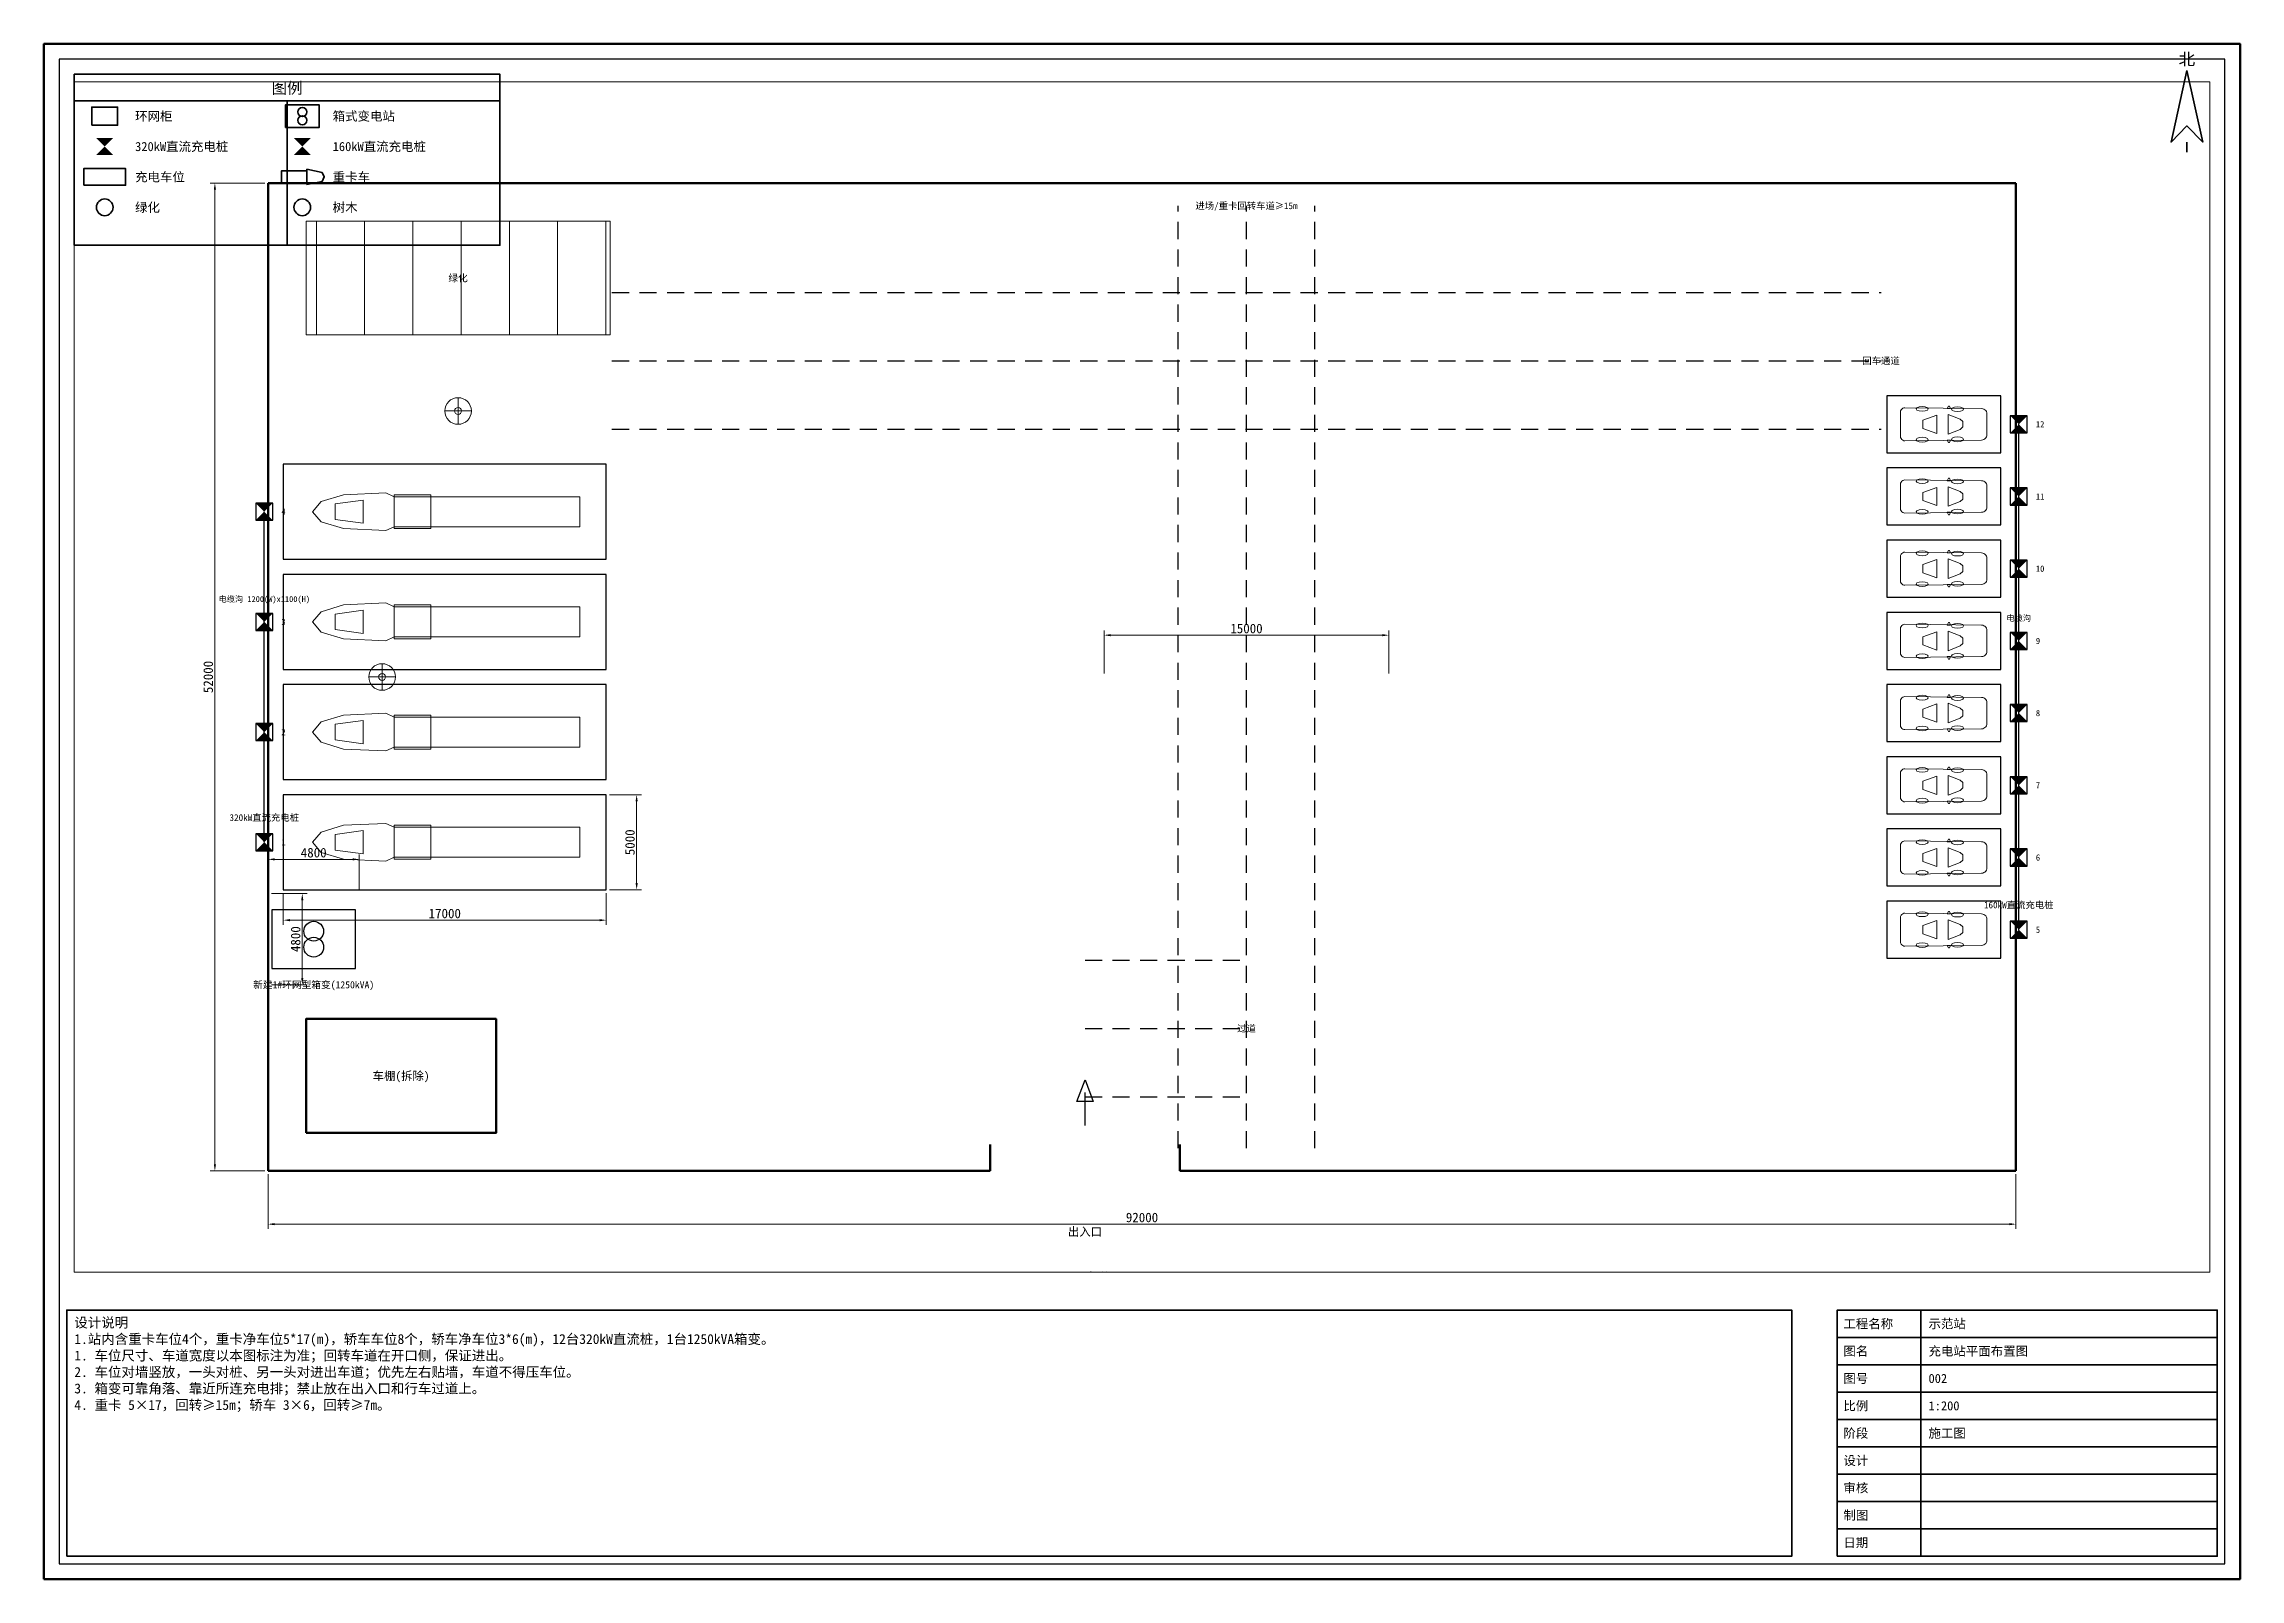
# Paper-space layout '充电站平面布置图' of a CAD drawing. Header units: millimetres. Extents: x 8 to 586, y 8 to 412.
# The model-space entities are those that its viewports show. They can reach past a viewport. Long polylines and large blocks are cut down to what shows.
import ezdxf
from ezdxf.enums import TextEntityAlignment as Align

# ---------------------------------------------------------------- set-up
doc = ezdxf.new("R2010")
doc.units = ezdxf.units.MM
for name, color, linetype, lineweight in [('WT-ANNO', 7, 'Continuous', 18), ('WT-CABLE', 5, 'Continuous', 25), ('WT-DIM', 3, 'Continuous', 18), ('WT-EQUIP', 1, 'Continuous', 25), ('WT-GREEN', 3, 'Continuous', 18), ('WT-PARK', 4, 'Continuous', 25), ('WT-ROAD', 7, 'Continuous', 25), ('WT-SHEET', 7, 'Continuous', 35), ('WT-SITE', 7, 'Continuous', 50), ('WT-VEHICLE', 4, 'Continuous', 18)]:
    doc.layers.add(name, color=color, linetype=linetype, lineweight=lineweight)
doc.styles.add('WT_CN', font='simsun.ttf')
doc.dimstyles.new('WT_DIM', dxfattribs={"dimtxt": 500, "dimasz": 350, "dimexe": 250, "dimexo": 175, "dimgap": 100, "dimtad": 1, "dimdsep": 46, "dimtxsty": 'WT_CN', "dimcen": 2.5, "dimclrd": 3, "dimclre": 3, "dimclrt": 3, "dimazin": 3, "dimtfac": 1, "dimtmove": 0, "dimatfit": 3, "dimlwd": 18, "dimlwe": 18})

# ---------------------------------------------------------------- blocks, each defined once
blk = doc.blocks.new('WT_NORTH')
blk.add_line((0, -4.5), (0, -6.5))
blk.add_lwpolyline([(0, 10), (-3.2, -4.5), (0, -1.2), (3.2, -4.5)], close=True)
blk = doc.blocks.new('WT_ARROW')
blk.add_line((0, 0), (0, 720))
blk.add_lwpolyline([(-180, 520), (0, 1000), (180, 520)], close=True)
blk = doc.blocks.new('WT_BUILDING')
blk.add_lwpolyline([(0, 0), (1000, 0), (1000, 1000), (0, 1000)], close=True)
blk = doc.blocks.new('WT_TRUCK')
for points in [[(-7104, -790.5), (-7104, 790.5), (2664, 790.5), (2664, -790.5)], [(740, -892.5), (740, 892.5), (2664, 892.5), (2664, -892.5)], [(3108, -994.5), (5328, -892.5), (6512, -535.5), (6956, 0), (6512, 535.5), (5328, 892.5), (3108, 994.5), (2664, 790.5), (2664, -790.5)], [(4292, -612), (4292, 612), (5772, 408), (5772, -408)]]:
    blk.add_lwpolyline(points, close=True)
blk = doc.blocks.new('WT_DC_PILE')
blk.add_lwpolyline([(-450, -450), (450, -450), (450, 450), (-450, 450)], close=True)
blk.add_solid([(-450, -450), (450, -450), (450, 450), (-450, 450)])
blk = doc.blocks.new('WT_CAR')
for points in [[(-2275, -641), (-2267, -701), (-2244, -756), (-2207, -804), (-2159, -841), (-2103, -864), (-2044, -872), (1990, -828), (2054, -821), (2114, -799), (2168, -766), (2213, -720), (2247, -666), (2268, -606), (2275, -543), (2275, 543), (2268, 606), (2247, 666), (2213, 720), (2168, 766), (2114, 799), (2054, 821), (1990, 828), (-2044, 872), (-2103, 864), (-2159, 841), (-2207, 804), (-2244, 757), (-2267, 701), (-2275, 641)], [(-819, 810), (-862, 872), (-978, 918), (-1138, 935), (-1297, 918), (-1413, 872), (-1456, 810), (-1413, 748), (-1297, 702), (-1138, 685), (-978, 702), (-862, 748)], [(-1092, -214), (-1092, 214), (-364, 481), (-364, -481)], [(182, 828), (364, 828), (296, 961), (259, 961)], [(228, -516), (228, 516), (864, 267), (1001, 142), (1001, -142), (864, -267)], [(1046, 792), (1004, 854), (887, 900), (728, 917), (569, 900), (452, 854), (410, 792), (452, 730), (569, 684), (728, 668), (887, 684), (1004, 730)], [(-819, -810), (-862, -748), (-978, -702), (-1138, -685), (-1297, -702), (-1413, -748), (-1456, -810), (-1413, -872), (-1297, -918), (-1138, -935), (-978, -918), (-862, -872)], [(182, -828), (364, -828), (296, -961), (259, -961)], [(1046, -792), (1004, -730), (887, -684), (728, -668), (569, -684), (452, -730), (410, -792), (452, -854), (569, -900), (728, -917), (887, -900), (1004, -854)]]:
    blk.add_lwpolyline(points, close=True)
blk = doc.blocks.new('WT_TRANSFORMER')
blk.add_lwpolyline([(-2200, -1540), (2200, -1540), (2200, 1540), (-2200, 1540)], close=True)
for centre in [(0, 420), (0, -420)]:
    blk.add_circle(centre, 520)
blk = doc.blocks.new('WT_TREE')
for points in [[(-700, 0), (700, 0)], [(0, -700), (0, 700)]]:
    blk.add_lwpolyline(points)
for radius in [700, 180]:
    blk.add_circle((0, 0), radius)

msp = doc.modelspace()

# ---------------------------------------------------------------- hatches: boundary and pattern name
at = {"layer": 'WT-GREEN'}
h = msp.add_hatch(dxfattribs=at)
h.set_pattern_fill('ANSI31', scale=800, angle=45)
h.paths.add_polyline_path([(2000, 44000), (18000, 44000), (18000, 50000), (2000, 50000)])

# ---------------------------------------------------------------- linework, layer by layer
at = {"layer": 'WT-CABLE'}
for points in [[(92150, 12700), (92150, 16500), (92150, 20300), (92150, 24100), (92150, 27900), (92150, 31700), (92150, 35500), (92150, 39300)], [(-200, 17300), (-200, 23100), (-200, 28900), (-200, 34700)]]:
    msp.add_lwpolyline(points, dxfattribs=at)
at = {"layer": 'WT-GREEN'}
msp.add_lwpolyline([(2000, 44000), (18000, 44000), (18000, 50000), (2000, 50000)], close=True, dxfattribs=at)
at = {"layer": 'WT-PARK'}
for points in [[(85200, 37800), (91200, 37800), (91200, 40800), (85200, 40800)], [(800, 32200), (17800, 32200), (17800, 37200), (800, 37200)], [(85200, 34000), (91200, 34000), (91200, 37000), (85200, 37000)], [(85200, 30200), (91200, 30200), (91200, 33200), (85200, 33200)], [(800, 26400), (17800, 26400), (17800, 31400), (800, 31400)], [(85200, 26400), (91200, 26400), (91200, 29400), (85200, 29400)], [(800, 20600), (17800, 20600), (17800, 25600), (800, 25600)], [(85200, 22600), (91200, 22600), (91200, 25600), (85200, 25600)], [(85200, 18800), (91200, 18800), (91200, 21800), (85200, 21800)], [(800, 14800), (17800, 14800), (17800, 19800), (800, 19800)], [(85200, 15000), (91200, 15000), (91200, 18000), (85200, 18000)], [(85200, 11200), (91200, 11200), (91200, 14200), (85200, 14200)]]:
    msp.add_lwpolyline(points, close=True, dxfattribs=at)
at = {"layer": 'WT-ROAD'}
for points in [[(47900, 50500), (47900, 50800)], [(47900, 49797.98), (47900, 49950)], [(47900, 49296.97), (47900, 49797.98)], [(51500, 50500), (51500, 50800)], [(51500, 49797.98), (51500, 49950)], [(51500, 49296.97), (51500, 49797.98)], [(55100, 50500), (55100, 50800)], [(55100, 49797.98), (55100, 49950)], [(55100, 49296.97), (55100, 49797.98)], [(47900, 49050), (47900, 49296.97)], [(51500, 49050), (51500, 49296.97)], [(55100, 49050), (55100, 49296.97)], [(47900, 48294.949), (47900, 48500)], [(47900, 47793.939), (47900, 48294.949)], [(47900, 47600), (47900, 47793.939)], [(51500, 48294.949), (51500, 48500)], [(51500, 47793.939), (51500, 48294.949)], [(51500, 47600), (51500, 47793.939)], [(55100, 48294.949), (55100, 48500)], [(55100, 47793.939), (55100, 48294.949)], [(55100, 47600), (55100, 47793.939)], [(18100, 46240), (18602.256, 46240)], [(18602.256, 46240), (19000, 46240)], [(19550, 46240), (19606.767, 46240)], [(19606.767, 46240), (20109.023, 46240)], [(20109.023, 46240), (20450, 46240)], [(21000, 46240), (21113.534, 46240)], [(21113.534, 46240), (21615.789, 46240)], [(21615.789, 46240), (21900, 46240)], [(22450, 46240), (22620.301, 46240)], [(22620.301, 46240), (23122.556, 46240)], [(23122.556, 46240), (23350, 46240)], [(23900, 46240), (24127.068, 46240)], [(24127.068, 46240), (24629.323, 46240)], [(24629.323, 46240), (24800, 46240)], [(25350, 46240), (25633.835, 46240)], [(25633.835, 46240), (26136.09, 46240)], [(26136.09, 46240), (26250, 46240)], [(26800, 46240), (27140.602, 46240)], [(27140.602, 46240), (27642.857, 46240)], [(27642.857, 46240), (27700, 46240)], [(28250, 46240), (28647.368, 46240)], [(28647.368, 46240), (29149.624, 46240)], [(29149.624, 46240), (29150, 46240)], [(29700, 46240), (30154.135, 46240)], [(30154.135, 46240), (30600, 46240)], [(31150, 46240), (31158.647, 46240)], [(31158.647, 46240), (31660.902, 46240)], [(31660.902, 46240), (32050, 46240)], [(32600, 46240), (32665.414, 46240)], [(32665.414, 46240), (33167.669, 46240)], [(33167.669, 46240), (33500, 46240)], [(34050, 46240), (34172.18, 46240)], [(34172.18, 46240), (34674.436, 46240)], [(34674.436, 46240), (34950, 46240)], [(35500, 46240), (35678.947, 46240)], [(35678.947, 46240), (36181.203, 46240)], [(36181.203, 46240), (36400, 46240)], [(36950, 46240), (37185.714, 46240)], [(37185.714, 46240), (37687.97, 46240)], [(37687.97, 46240), (37850, 46240)], [(38400, 46240), (38692.481, 46240)], [(38692.481, 46240), (39194.737, 46240)], [(39194.737, 46240), (39300, 46240)], [(39850, 46240), (40199.248, 46240)], [(40199.248, 46240), (40701.504, 46240)], [(40701.504, 46240), (40750, 46240)], [(41300, 46240), (41706.015, 46240)], [(41706.015, 46240), (42200, 46240)], [(42750, 46240), (43212.782, 46240)], [(43212.782, 46240), (43650, 46240)], [(44200, 46240), (44217.293, 46240)], [(44217.293, 46240), (44719.549, 46240)], [(44719.549, 46240), (45100, 46240)], [(45650, 46240), (45724.06, 46240)], [(45724.06, 46240), (46226.316, 46240)], [(46226.316, 46240), (46550, 46240)], [(47100, 46240), (47230.827, 46240)], [(47230.827, 46240), (47733.083, 46240)], [(47733.083, 46240), (48000, 46240)], [(47900, 46791.919), (47900, 47050)], [(47900, 46290.909), (47900, 46791.919)], [(47900, 46150), (47900, 46290.909)], [(48550, 46240), (48737.594, 46240)], [(48737.594, 46240), (49239.85, 46240)], [(49239.85, 46240), (49450, 46240)], [(50000, 46240), (50244.361, 46240)], [(50244.361, 46240), (50746.617, 46240)], [(50746.617, 46240), (50900, 46240)], [(51450, 46240), (51751.128, 46240)], [(51500, 46791.919), (51500, 47050)], [(51500, 46290.909), (51500, 46791.919)], [(51500, 46150), (51500, 46290.909)], [(51751.128, 46240), (52253.383, 46240)], [(52253.383, 46240), (52350, 46240)], [(52900, 46240), (53257.895, 46240)], [(53257.895, 46240), (53760.15, 46240)], [(53760.15, 46240), (53800, 46240)], [(54350, 46240), (54764.662, 46240)], [(54764.662, 46240), (55250, 46240)], [(55100, 46791.919), (55100, 47050)], [(55100, 46290.909), (55100, 46791.919)], [(55100, 46150), (55100, 46290.909)], [(55800, 46240), (56271.429, 46240)], [(56271.429, 46240), (56700, 46240)], [(57250, 46240), (57275.94, 46240)], [(57275.94, 46240), (57778.195, 46240)], [(57778.195, 46240), (58150, 46240)], [(58700, 46240), (58782.707, 46240)], [(58782.707, 46240), (59284.962, 46240)], [(59284.962, 46240), (59600, 46240)], [(60150, 46240), (60289.474, 46240)], [(60289.474, 46240), (60791.729, 46240)], [(60791.729, 46240), (61050, 46240)], [(61600, 46240), (61796.241, 46240)], [(61796.241, 46240), (62298.496, 46240)], [(62298.496, 46240), (62500, 46240)], [(63050, 46240), (63303.008, 46240)], [(63303.008, 46240), (63805.263, 46240)], [(63805.263, 46240), (63950, 46240)], [(64500, 46240), (64809.774, 46240)], [(64809.774, 46240), (65312.03, 46240)], [(65312.03, 46240), (65400, 46240)], [(65950, 46240), (66316.541, 46240)], [(66316.541, 46240), (66818.797, 46240)], [(66818.797, 46240), (66850, 46240)], [(67400, 46240), (67823.308, 46240)], [(67823.308, 46240), (68300, 46240)], [(68850, 46240), (69330.075, 46240)], [(69330.075, 46240), (69750, 46240)], [(70300, 46240), (70334.586, 46240)], [(70334.586, 46240), (70836.842, 46240)], [(70836.842, 46240), (71200, 46240)], [(71750, 46240), (71841.353, 46240)], [(71841.353, 46240), (72343.609, 46240)], [(72343.609, 46240), (72650, 46240)], [(73200, 46240), (73348.12, 46240)], [(73348.12, 46240), (73850.376, 46240)], [(73850.376, 46240), (74100, 46240)], [(74650, 46240), (74854.887, 46240)], [(74854.887, 46240), (75357.143, 46240)], [(75357.143, 46240), (75550, 46240)], [(76100, 46240), (76361.654, 46240)], [(76361.654, 46240), (76863.91, 46240)], [(76863.91, 46240), (77000, 46240)], [(77550, 46240), (77868.421, 46240)], [(77868.421, 46240), (78370.677, 46240)], [(78370.677, 46240), (78450, 46240)], [(79000, 46240), (79375.188, 46240)], [(79375.188, 46240), (79877.444, 46240)], [(79877.444, 46240), (79900, 46240)], [(80450, 46240), (80881.955, 46240)], [(80881.955, 46240), (81350, 46240)], [(81900, 46240), (82388.722, 46240)], [(82388.722, 46240), (82800, 46240)], [(83350, 46240), (83393.233, 46240)], [(83393.233, 46240), (83895.489, 46240)], [(83895.489, 46240), (84250, 46240)], [(84800, 46240), (84900, 46240)], [(47900, 45288.889), (47900, 45600)], [(47900, 44787.879), (47900, 45288.889)], [(51500, 45288.889), (51500, 45600)], [(51500, 44787.879), (51500, 45288.889)], [(55100, 45288.889), (55100, 45600)], [(55100, 44787.879), (55100, 45288.889)], [(47900, 44700), (47900, 44787.879)], [(47900, 43785.859), (47900, 44150)], [(51500, 44700), (51500, 44787.879)], [(51500, 43785.859), (51500, 44150)], [(55100, 44700), (55100, 44787.879)], [(55100, 43785.859), (55100, 44150)], [(47900, 43284.848), (47900, 43785.859)], [(47900, 43250), (47900, 43284.848)], [(51500, 43284.848), (51500, 43785.859)], [(51500, 43250), (51500, 43284.848)], [(55100, 43284.848), (55100, 43785.859)], [(55100, 43250), (55100, 43284.848)], [(18100, 42640), (18602.256, 42640)], [(18602.256, 42640), (19000, 42640)], [(19550, 42640), (19606.767, 42640)], [(19606.767, 42640), (20109.023, 42640)], [(20109.023, 42640), (20450, 42640)], [(21000, 42640), (21113.534, 42640)], [(21113.534, 42640), (21615.789, 42640)], [(21615.789, 42640), (21900, 42640)], [(22450, 42640), (22620.301, 42640)], [(22620.301, 42640), (23122.556, 42640)], [(23122.556, 42640), (23350, 42640)], [(23900, 42640), (24127.068, 42640)], [(24127.068, 42640), (24629.323, 42640)], [(24629.323, 42640), (24800, 42640)], [(25350, 42640), (25633.835, 42640)], [(25633.835, 42640), (26136.09, 42640)], [(26136.09, 42640), (26250, 42640)], [(26800, 42640), (27140.602, 42640)], [(27140.602, 42640), (27642.857, 42640)], [(27642.857, 42640), (27700, 42640)], [(28250, 42640), (28647.368, 42640)], [(28647.368, 42640), (29149.624, 42640)], [(29149.624, 42640), (29150, 42640)], [(29700, 42640), (30154.135, 42640)], [(30154.135, 42640), (30600, 42640)], [(31150, 42640), (31158.647, 42640)], [(31158.647, 42640), (31660.902, 42640)], [(31660.902, 42640), (32050, 42640)], [(32600, 42640), (32665.414, 42640)], [(32665.414, 42640), (33167.669, 42640)], [(33167.669, 42640), (33500, 42640)], [(34050, 42640), (34172.18, 42640)], [(34172.18, 42640), (34674.436, 42640)], [(34674.436, 42640), (34950, 42640)], [(35500, 42640), (35678.947, 42640)], [(35678.947, 42640), (36181.203, 42640)], [(36181.203, 42640), (36400, 42640)], [(36950, 42640), (37185.714, 42640)], [(37185.714, 42640), (37687.97, 42640)], [(37687.97, 42640), (37850, 42640)], [(38400, 42640), (38692.481, 42640)], [(38692.481, 42640), (39194.737, 42640)], [(39194.737, 42640), (39300, 42640)], [(39850, 42640), (40199.248, 42640)], [(40199.248, 42640), (40701.504, 42640)], [(40701.504, 42640), (40750, 42640)], [(41300, 42640), (41706.015, 42640)], [(41706.015, 42640), (42200, 42640)], [(42750, 42640), (43212.782, 42640)], [(43212.782, 42640), (43650, 42640)], [(44200, 42640), (44217.293, 42640)], [(44217.293, 42640), (44719.549, 42640)], [(44719.549, 42640), (45100, 42640)], [(45650, 42640), (45724.06, 42640)], [(45724.06, 42640), (46226.316, 42640)], [(46226.316, 42640), (46550, 42640)], [(47100, 42640), (47230.827, 42640)], [(47230.827, 42640), (47733.083, 42640)], [(47733.083, 42640), (48000, 42640)], [(47900, 42282.828), (47900, 42700)], [(47900, 41800), (47900, 42282.828)], [(48550, 42640), (48737.594, 42640)], [(48737.594, 42640), (49239.85, 42640)], [(49239.85, 42640), (49450, 42640)], [(50000, 42640), (50244.361, 42640)], [(50244.361, 42640), (50746.617, 42640)], [(50746.617, 42640), (50900, 42640)], [(51450, 42640), (51751.128, 42640)], [(51500, 42282.828), (51500, 42700)], [(51500, 41800), (51500, 42282.828)], [(51751.128, 42640), (52253.383, 42640)], [(52253.383, 42640), (52350, 42640)], [(52900, 42640), (53257.895, 42640)], [(53257.895, 42640), (53760.15, 42640)], [(53760.15, 42640), (53800, 42640)], [(54350, 42640), (54764.662, 42640)], [(54764.662, 42640), (55250, 42640)], [(55100, 42282.828), (55100, 42700)], [(55100, 41800), (55100, 42282.828)], [(55800, 42640), (56271.429, 42640)], [(56271.429, 42640), (56700, 42640)], [(57250, 42640), (57275.94, 42640)], [(57275.94, 42640), (57778.195, 42640)], [(57778.195, 42640), (58150, 42640)], [(58700, 42640), (58782.707, 42640)], [(58782.707, 42640), (59284.962, 42640)], [(59284.962, 42640), (59600, 42640)], [(60150, 42640), (60289.474, 42640)], [(60289.474, 42640), (60791.729, 42640)], [(60791.729, 42640), (61050, 42640)], [(61600, 42640), (61796.241, 42640)], [(61796.241, 42640), (62298.496, 42640)], [(62298.496, 42640), (62500, 42640)], [(63050, 42640), (63303.008, 42640)], [(63303.008, 42640), (63805.263, 42640)], [(63805.263, 42640), (63950, 42640)], [(64500, 42640), (64809.774, 42640)], [(64809.774, 42640), (65312.03, 42640)], [(65312.03, 42640), (65400, 42640)], [(65950, 42640), (66316.541, 42640)], [(66316.541, 42640), (66818.797, 42640)], [(66818.797, 42640), (66850, 42640)], [(67400, 42640), (67823.308, 42640)], [(67823.308, 42640), (68300, 42640)], [(68850, 42640), (69330.075, 42640)], [(69330.075, 42640), (69750, 42640)], [(70300, 42640), (70334.586, 42640)], [(70334.586, 42640), (70836.842, 42640)], [(70836.842, 42640), (71200, 42640)], [(71750, 42640), (71841.353, 42640)], [(71841.353, 42640), (72343.609, 42640)], [(72343.609, 42640), (72650, 42640)], [(73200, 42640), (73348.12, 42640)], [(73348.12, 42640), (73850.376, 42640)], [(73850.376, 42640), (74100, 42640)], [(74650, 42640), (74854.887, 42640)], [(74854.887, 42640), (75357.143, 42640)], [(75357.143, 42640), (75550, 42640)], [(76100, 42640), (76361.654, 42640)], [(76361.654, 42640), (76863.91, 42640)], [(76863.91, 42640), (77000, 42640)], [(77550, 42640), (77868.421, 42640)], [(77868.421, 42640), (78370.677, 42640)], [(78370.677, 42640), (78450, 42640)], [(79000, 42640), (79375.188, 42640)], [(79375.188, 42640), (79877.444, 42640)], [(79877.444, 42640), (79900, 42640)], [(80450, 42640), (80881.955, 42640)], [(80881.955, 42640), (81350, 42640)], [(81900, 42640), (82388.722, 42640)], [(82388.722, 42640), (82800, 42640)], [(83350, 42640), (83393.233, 42640)], [(83393.233, 42640), (83895.489, 42640)], [(83895.489, 42640), (84250, 42640)], [(84800, 42640), (84900, 42640)], [(47900, 40779.798), (47900, 41250)], [(47900, 40350), (47900, 40779.798)], [(51500, 40779.798), (51500, 41250)], [(51500, 40350), (51500, 40779.798)], [(55100, 40779.798), (55100, 41250)], [(55100, 40350), (55100, 40779.798)], [(47900, 39777.778), (47900, 39800)], [(47900, 39276.768), (47900, 39777.778)], [(51500, 39777.778), (51500, 39800)], [(51500, 39276.768), (51500, 39777.778)], [(55100, 39777.778), (55100, 39800)], [(55100, 39276.768), (55100, 39777.778)], [(18100, 39040), (18602.256, 39040)], [(18602.256, 39040), (19000, 39040)], [(19550, 39040), (19606.767, 39040)], [(19606.767, 39040), (20109.023, 39040)], [(20109.023, 39040), (20450, 39040)], [(21000, 39040), (21113.534, 39040)], [(21113.534, 39040), (21615.789, 39040)], [(21615.789, 39040), (21900, 39040)], [(22450, 39040), (22620.301, 39040)], [(22620.301, 39040), (23122.556, 39040)], [(23122.556, 39040), (23350, 39040)], [(23900, 39040), (24127.068, 39040)], [(24127.068, 39040), (24629.323, 39040)], [(24629.323, 39040), (24800, 39040)], [(25350, 39040), (25633.835, 39040)], [(25633.835, 39040), (26136.09, 39040)], [(26136.09, 39040), (26250, 39040)], [(26800, 39040), (27140.602, 39040)], [(27140.602, 39040), (27642.857, 39040)], [(27642.857, 39040), (27700, 39040)], [(28250, 39040), (28647.368, 39040)], [(28647.368, 39040), (29149.624, 39040)], [(29149.624, 39040), (29150, 39040)], [(29700, 39040), (30154.135, 39040)], [(30154.135, 39040), (30600, 39040)], [(31150, 39040), (31158.647, 39040)], [(31158.647, 39040), (31660.902, 39040)], [(31660.902, 39040), (32050, 39040)], [(32600, 39040), (32665.414, 39040)], [(32665.414, 39040), (33167.669, 39040)], [(33167.669, 39040), (33500, 39040)], [(34050, 39040), (34172.18, 39040)], [(34172.18, 39040), (34674.436, 39040)], [(34674.436, 39040), (34950, 39040)], [(35500, 39040), (35678.947, 39040)], [(35678.947, 39040), (36181.203, 39040)], [(36181.203, 39040), (36400, 39040)], [(36950, 39040), (37185.714, 39040)], [(37185.714, 39040), (37687.97, 39040)], [(37687.97, 39040), (37850, 39040)], [(38400, 39040), (38692.481, 39040)], [(38692.481, 39040), (39194.737, 39040)], [(39194.737, 39040), (39300, 39040)], [(39850, 39040), (40199.248, 39040)], [(40199.248, 39040), (40701.504, 39040)], [(40701.504, 39040), (40750, 39040)], [(41300, 39040), (41706.015, 39040)], [(41706.015, 39040), (42200, 39040)], [(42750, 39040), (43212.782, 39040)], [(43212.782, 39040), (43650, 39040)], [(44200, 39040), (44217.293, 39040)], [(44217.293, 39040), (44719.549, 39040)], [(44719.549, 39040), (45100, 39040)], [(45650, 39040), (45724.06, 39040)], [(45724.06, 39040), (46226.316, 39040)], [(46226.316, 39040), (46550, 39040)], [(47100, 39040), (47230.827, 39040)], [(47230.827, 39040), (47733.083, 39040)], [(47733.083, 39040), (48000, 39040)], [(47900, 38900), (47900, 39276.768)], [(47900, 38274.747), (47900, 38350)], [(47900, 37773.737), (47900, 38274.747)], [(48550, 39040), (48737.594, 39040)], [(48737.594, 39040), (49239.85, 39040)], [(49239.85, 39040), (49450, 39040)], [(50000, 39040), (50244.361, 39040)], [(50244.361, 39040), (50746.617, 39040)], [(50746.617, 39040), (50900, 39040)], [(51450, 39040), (51751.128, 39040)], [(51500, 38900), (51500, 39276.768)], [(51500, 38274.747), (51500, 38350)], [(51500, 37773.737), (51500, 38274.747)], [(51751.128, 39040), (52253.383, 39040)], [(52253.383, 39040), (52350, 39040)], [(52900, 39040), (53257.895, 39040)], [(53257.895, 39040), (53760.15, 39040)], [(53760.15, 39040), (53800, 39040)], [(54350, 39040), (54764.662, 39040)], [(54764.662, 39040), (55250, 39040)], [(55100, 38900), (55100, 39276.768)], [(55100, 38274.747), (55100, 38350)], [(55100, 37773.737), (55100, 38274.747)], [(55800, 39040), (56271.429, 39040)], [(56271.429, 39040), (56700, 39040)], [(57250, 39040), (57275.94, 39040)], [(57275.94, 39040), (57778.195, 39040)], [(57778.195, 39040), (58150, 39040)], [(58700, 39040), (58782.707, 39040)], [(58782.707, 39040), (59284.962, 39040)], [(59284.962, 39040), (59600, 39040)], [(60150, 39040), (60289.474, 39040)], [(60289.474, 39040), (60791.729, 39040)], [(60791.729, 39040), (61050, 39040)], [(61600, 39040), (61796.241, 39040)], [(61796.241, 39040), (62298.496, 39040)], [(62298.496, 39040), (62500, 39040)], [(63050, 39040), (63303.008, 39040)], [(63303.008, 39040), (63805.263, 39040)], [(63805.263, 39040), (63950, 39040)], [(64500, 39040), (64809.774, 39040)], [(64809.774, 39040), (65312.03, 39040)], [(65312.03, 39040), (65400, 39040)], [(65950, 39040), (66316.541, 39040)], [(66316.541, 39040), (66818.797, 39040)], [(66818.797, 39040), (66850, 39040)], [(67400, 39040), (67823.308, 39040)], [(67823.308, 39040), (68300, 39040)], [(68850, 39040), (69330.075, 39040)], [(69330.075, 39040), (69750, 39040)], [(70300, 39040), (70334.586, 39040)], [(70334.586, 39040), (70836.842, 39040)], [(70836.842, 39040), (71200, 39040)], [(71750, 39040), (71841.353, 39040)], [(71841.353, 39040), (72343.609, 39040)], [(72343.609, 39040), (72650, 39040)], [(73200, 39040), (73348.12, 39040)], [(73348.12, 39040), (73850.376, 39040)], [(73850.376, 39040), (74100, 39040)], [(74650, 39040), (74854.887, 39040)], [(74854.887, 39040), (75357.143, 39040)], [(75357.143, 39040), (75550, 39040)], [(76100, 39040), (76361.654, 39040)], [(76361.654, 39040), (76863.91, 39040)], [(76863.91, 39040), (77000, 39040)], [(77550, 39040), (77868.421, 39040)], [(77868.421, 39040), (78370.677, 39040)], [(78370.677, 39040), (78450, 39040)], [(79000, 39040), (79375.188, 39040)], [(79375.188, 39040), (79877.444, 39040)], [(79877.444, 39040), (79900, 39040)], [(80450, 39040), (80881.955, 39040)], [(80881.955, 39040), (81350, 39040)], [(81900, 39040), (82388.722, 39040)], [(82388.722, 39040), (82800, 39040)], [(83350, 39040), (83393.233, 39040)], [(83393.233, 39040), (83895.489, 39040)], [(83895.489, 39040), (84250, 39040)], [(84800, 39040), (84900, 39040)], [(47900, 37450), (47900, 37773.737)], [(51500, 37450), (51500, 37773.737)], [(55100, 37450), (55100, 37773.737)], [(47900, 36771.717), (47900, 36900)], [(47900, 36270.707), (47900, 36771.717)], [(47900, 36000), (47900, 36270.707)], [(51500, 36771.717), (51500, 36900)], [(51500, 36270.707), (51500, 36771.717)], [(51500, 36000), (51500, 36270.707)], [(55100, 36771.717), (55100, 36900)], [(55100, 36270.707), (55100, 36771.717)], [(55100, 36000), (55100, 36270.707)], [(47900, 35268.687), (47900, 35450)], [(47900, 34767.677), (47900, 35268.687)], [(47900, 34550), (47900, 34767.677)], [(51500, 35268.687), (51500, 35450)], [(51500, 34767.677), (51500, 35268.687)], [(51500, 34550), (51500, 34767.677)], [(55100, 35268.687), (55100, 35450)], [(55100, 34767.677), (55100, 35268.687)], [(55100, 34550), (55100, 34767.677)], [(47900, 33765.657), (47900, 34000)], [(47900, 33264.646), (47900, 33765.657)], [(51500, 33765.657), (51500, 34000)], [(51500, 33264.646), (51500, 33765.657)], [(55100, 33765.657), (55100, 34000)], [(55100, 33264.646), (55100, 33765.657)], [(47900, 33100), (47900, 33264.646)], [(47900, 32262.626), (47900, 32550)], [(51500, 33100), (51500, 33264.646)], [(51500, 32262.626), (51500, 32550)], [(55100, 33100), (55100, 33264.646)], [(55100, 32262.626), (55100, 32550)], [(47900, 31761.616), (47900, 32262.626)], [(47900, 31650), (47900, 31761.616)], [(51500, 31761.616), (51500, 32262.626)], [(51500, 31650), (51500, 31761.616)], [(55100, 31761.616), (55100, 32262.626)], [(55100, 31650), (55100, 31761.616)], [(47900, 30759.596), (47900, 31100)], [(47900, 30258.586), (47900, 30759.596)], [(47900, 30200), (47900, 30258.586)], [(51500, 30759.596), (51500, 31100)], [(51500, 30258.586), (51500, 30759.596)], [(51500, 30200), (51500, 30258.586)], [(55100, 30759.596), (55100, 31100)], [(55100, 30258.586), (55100, 30759.596)], [(55100, 30200), (55100, 30258.586)], [(47900, 29256.566), (47900, 29650)], [(47900, 28755.556), (47900, 29256.566)], [(51500, 29256.566), (51500, 29650)], [(51500, 28755.556), (51500, 29256.566)], [(55100, 29256.566), (55100, 29650)], [(55100, 28755.556), (55100, 29256.566)], [(47900, 28750), (47900, 28755.556)], [(47900, 27753.535), (47900, 28200)], [(47900, 27300), (47900, 27753.535)], [(51500, 28750), (51500, 28755.556)], [(51500, 27753.535), (51500, 28200)], [(51500, 27300), (51500, 27753.535)], [(55100, 28750), (55100, 28755.556)], [(55100, 27753.535), (55100, 28200)], [(55100, 27300), (55100, 27753.535)], [(47900, 26250.505), (47900, 26750)], [(51500, 26250.505), (51500, 26750)], [(55100, 26250.505), (55100, 26750)], [(47900, 25850), (47900, 26250.505)], [(51500, 25850), (51500, 26250.505)], [(55100, 25850), (55100, 26250.505)], [(47900, 25248.485), (47900, 25300)], [(47900, 24747.475), (47900, 25248.485)], [(47900, 24400), (47900, 24747.475)], [(51500, 25248.485), (51500, 25300)], [(51500, 24747.475), (51500, 25248.485)], [(51500, 24400), (51500, 24747.475)], [(55100, 25248.485), (55100, 25300)], [(55100, 24747.475), (55100, 25248.485)], [(55100, 24400), (55100, 24747.475)], [(47900, 23745.455), (47900, 23850)], [(47900, 23244.444), (47900, 23745.455)], [(47900, 22950), (47900, 23244.444)], [(51500, 23745.455), (51500, 23850)], [(51500, 23244.444), (51500, 23745.455)], [(51500, 22950), (51500, 23244.444)], [(55100, 23745.455), (55100, 23850)], [(55100, 23244.444), (55100, 23745.455)], [(55100, 22950), (55100, 23244.444)], [(47900, 22242.424), (47900, 22400)], [(47900, 21741.414), (47900, 22242.424)], [(51500, 22242.424), (51500, 22400)], [(51500, 21741.414), (51500, 22242.424)], [(55100, 22242.424), (55100, 22400)], [(55100, 21741.414), (55100, 22242.424)], [(47900, 21500), (47900, 21741.414)], [(47900, 20739.394), (47900, 20950)], [(51500, 21500), (51500, 21741.414)], [(51500, 20739.394), (51500, 20950)], [(55100, 21500), (55100, 21741.414)], [(55100, 20739.394), (55100, 20950)], [(47900, 20238.384), (47900, 20739.394)], [(47900, 20050), (47900, 20238.384)], [(51500, 20238.384), (51500, 20739.394)], [(51500, 20050), (51500, 20238.384)], [(55100, 20238.384), (55100, 20739.394)], [(55100, 20050), (55100, 20238.384)], [(47900, 19236.364), (47900, 19500)], [(47900, 18735.354), (47900, 19236.364)], [(47900, 18600), (47900, 18735.354)], [(51500, 19236.364), (51500, 19500)], [(51500, 18735.354), (51500, 19236.364)], [(51500, 18600), (51500, 18735.354)], [(55100, 19236.364), (55100, 19500)], [(55100, 18735.354), (55100, 19236.364)], [(55100, 18600), (55100, 18735.354)], [(47900, 17733.333), (47900, 18050)], [(47900, 17232.323), (47900, 17733.333)], [(51500, 17733.333), (51500, 18050)], [(51500, 17232.323), (51500, 17733.333)], [(55100, 17733.333), (55100, 18050)], [(55100, 17232.323), (55100, 17733.333)], [(47900, 17150), (47900, 17232.323)], [(47900, 16230.303), (47900, 16600)], [(47900, 15729.293), (47900, 16230.303)], [(51500, 17150), (51500, 17232.323)], [(51500, 16230.303), (51500, 16600)], [(51500, 15729.293), (51500, 16230.303)], [(55100, 17150), (55100, 17232.323)], [(55100, 16230.303), (55100, 16600)], [(55100, 15729.293), (55100, 16230.303)], [(47900, 15700), (47900, 15729.293)], [(47900, 14727.273), (47900, 15150)], [(51500, 15700), (51500, 15729.293)], [(51500, 14727.273), (51500, 15150)], [(55100, 15700), (55100, 15729.293)], [(55100, 14727.273), (55100, 15150)], [(47900, 14250), (47900, 14727.273)], [(51500, 14250), (51500, 14727.273)], [(55100, 14250), (55100, 14727.273)], [(47900, 13224.242), (47900, 13700)], [(47900, 12800), (47900, 13224.242)], [(51500, 13224.242), (51500, 13700)], [(51500, 12800), (51500, 13224.242)], [(55100, 13224.242), (55100, 13700)], [(55100, 12800), (55100, 13224.242)], [(47900, 12222.222), (47900, 12250)], [(47900, 11721.212), (47900, 12222.222)], [(47900, 11350), (47900, 11721.212)], [(51500, 12222.222), (51500, 12250)], [(51500, 11721.212), (51500, 12222.222)], [(51500, 11350), (51500, 11721.212)], [(55100, 12222.222), (55100, 12250)], [(55100, 11721.212), (55100, 12222.222)], [(55100, 11350), (55100, 11721.212)], [(43000, 11100), (43500, 11100)], [(43500, 11100), (43900, 11100)], [(44450, 11100), (44500, 11100)], [(44500, 11100), (45000, 11100)], [(45000, 11100), (45350, 11100)], [(45900, 11100), (46000, 11100)], [(46000, 11100), (46500, 11100)], [(46500, 11100), (46800, 11100)], [(47350, 11100), (47500, 11100)], [(47500, 11100), (48000, 11100)], [(47900, 10719.192), (47900, 10800)], [(47900, 10218.182), (47900, 10719.192)], [(48000, 11100), (48250, 11100)], [(48800, 11100), (49000, 11100)], [(49000, 11100), (49500, 11100)], [(49500, 11100), (49700, 11100)], [(50250, 11100), (50500, 11100)], [(50500, 11100), (51000, 11100)], [(51000, 11100), (51150, 11100)], [(51500, 10719.192), (51500, 10800)], [(51500, 10218.182), (51500, 10719.192)], [(55100, 10719.192), (55100, 10800)], [(55100, 10218.182), (55100, 10719.192)], [(47900, 9900), (47900, 10218.182)], [(47900, 9216.162), (47900, 9350)], [(51500, 9900), (51500, 10218.182)], [(51500, 9216.162), (51500, 9350)], [(55100, 9900), (55100, 10218.182)], [(55100, 9216.162), (55100, 9350)], [(47900, 8715.152), (47900, 9216.162)], [(47900, 8450), (47900, 8715.152)], [(51500, 8715.152), (51500, 9216.162)], [(51500, 8450), (51500, 8715.152)], [(55100, 8715.152), (55100, 9216.162)], [(55100, 8450), (55100, 8715.152)], [(43000, 7500), (43500, 7500)], [(43500, 7500), (43900, 7500)], [(44450, 7500), (44500, 7500)], [(44500, 7500), (45000, 7500)], [(45000, 7500), (45350, 7500)], [(45900, 7500), (46000, 7500)], [(46000, 7500), (46500, 7500)], [(46500, 7500), (46800, 7500)], [(47350, 7500), (47500, 7500)], [(47500, 7500), (48000, 7500)], [(47900, 7713.131), (47900, 7900)], [(47900, 7212.121), (47900, 7713.131)], [(47900, 7000), (47900, 7212.121)], [(48000, 7500), (48250, 7500)], [(48800, 7500), (49000, 7500)], [(49000, 7500), (49500, 7500)], [(49500, 7500), (49700, 7500)], [(50250, 7500), (50500, 7500)], [(50500, 7500), (51000, 7500)], [(51000, 7500), (51150, 7500)], [(51500, 7713.131), (51500, 7900)], [(51500, 7212.121), (51500, 7713.131)], [(51500, 7000), (51500, 7212.121)], [(55100, 7713.131), (55100, 7900)], [(55100, 7212.121), (55100, 7713.131)], [(55100, 7000), (55100, 7212.121)], [(47900, 6210.101), (47900, 6450)], [(47900, 5709.091), (47900, 6210.101)], [(51500, 6210.101), (51500, 6450)], [(51500, 5709.091), (51500, 6210.101)], [(55100, 6210.101), (55100, 6450)], [(55100, 5709.091), (55100, 6210.101)], [(47900, 5550), (47900, 5709.091)], [(47900, 4707.071), (47900, 5000)], [(47900, 4206.061), (47900, 4707.071)], [(51500, 5550), (51500, 5709.091)], [(51500, 4707.071), (51500, 5000)], [(51500, 4206.061), (51500, 4707.071)], [(55100, 5550), (55100, 5709.091)], [(55100, 4707.071), (55100, 5000)], [(55100, 4206.061), (55100, 4707.071)], [(43000, 3900), (43500, 3900)], [(43500, 3900), (43900, 3900)], [(44450, 3900), (44500, 3900)], [(44500, 3900), (45000, 3900)], [(45000, 3900), (45350, 3900)], [(45900, 3900), (46000, 3900)], [(46000, 3900), (46500, 3900)], [(46500, 3900), (46800, 3900)], [(47350, 3900), (47500, 3900)], [(47500, 3900), (48000, 3900)], [(47900, 4100), (47900, 4206.061)], [(47900, 3204.04), (47900, 3550)], [(48000, 3900), (48250, 3900)], [(48800, 3900), (49000, 3900)], [(49000, 3900), (49500, 3900)], [(49500, 3900), (49700, 3900)], [(50250, 3900), (50500, 3900)], [(50500, 3900), (51000, 3900)], [(51000, 3900), (51150, 3900)], [(51500, 4100), (51500, 4206.061)], [(51500, 3204.04), (51500, 3550)], [(55100, 4100), (55100, 4206.061)], [(55100, 3204.04), (55100, 3550)], [(47900, 2703.03), (47900, 3204.04)], [(47900, 2650), (47900, 2703.03)], [(51500, 2703.03), (51500, 3204.04)], [(51500, 2650), (51500, 2703.03)], [(55100, 2703.03), (55100, 3204.04)], [(55100, 2650), (55100, 2703.03)], [(47900, 1701.01), (47900, 2100)], [(47900, 1200), (47900, 1701.01)], [(51500, 1701.01), (51500, 2100)], [(51500, 1200), (51500, 1701.01)], [(55100, 1701.01), (55100, 2100)], [(55100, 1200), (55100, 1701.01)]]:
    msp.add_lwpolyline(points, dxfattribs=at)
at = {"layer": 'WT-SITE'}
for p, q in [((92000, 52000), (0, 52000)), ((0, 52000), (0, 0)), ((92000, 0), (92000, 52000)), ((38000, 0), (38000, 1400)), ((48000, 0), (48000, 1400)), ((0, 0), (38000, 0)), ((48000, 0), (92000, 0))]:
    msp.add_line(p, q, dxfattribs=at)

# ---------------------------------------------------------------- block references
at = {"layer": 'WT-EQUIP'}
for name, p in [('WT_DC_PILE', (92150, 39300)), ('WT_DC_PILE', (92150, 35500)), ('WT_DC_PILE', (-200, 34700)), ('WT_DC_PILE', (92150, 31700)), ('WT_DC_PILE', (-200, 28900)), ('WT_DC_PILE', (92150, 27900)), ('WT_DC_PILE', (92150, 24100)), ('WT_DC_PILE', (-200, 23100)), ('WT_DC_PILE', (92150, 20300)), ('WT_DC_PILE', (-200, 17300)), ('WT_DC_PILE', (92150, 16500)), ('WT_TRANSFORMER', (2400, 12200)), ('WT_DC_PILE', (92150, 12700))]:
    msp.add_blockref(name, p, dxfattribs=at)
at = {"layer": 'WT-GREEN'}
for p in [(10000, 40000), (6000, 26000)]:
    msp.add_blockref('WT_TREE', p, dxfattribs=at)
at = {"layer": 'WT-ROAD', "xscale": 2.4, "yscale": 2.4}
msp.add_blockref('WT_ARROW', (43000, 2400), dxfattribs=at)
at = {"layer": 'WT-SITE', "xscale": 10, "yscale": 6}
msp.add_blockref('WT_BUILDING', (2000, 2000), dxfattribs=at)
at = {"layer": 'WT-VEHICLE'}
for p in [(88200, 39300), (88200, 35500), (88200, 31700), (88200, 27900), (88200, 24100), (88200, 20300), (88200, 16500), (88200, 12700)]:
    msp.add_blockref('WT_CAR', p, dxfattribs=at)
at = {"layer": 'WT-VEHICLE', "rotation": 180}
for p in [(9300, 34700), (9300, 28900), (9300, 23100), (9300, 17300)]:
    msp.add_blockref('WT_TRUCK', p, dxfattribs=at)

# ---------------------------------------------------------------- texts
at = {"layer": 'WT-ANNO', "style": 'WT_CN'}
for s, p in [('12', (93050, 39300)), ('4', (700, 34700)), ('11', (93050, 35500)), ('10', (93050, 31700)), ('3', (700, 28900)), ('9', (93050, 27900)), ('2', (700, 23100)), ('8', (93050, 24100)), ('7', (93050, 20300)), ('1', (700, 17300)), ('6', (93050, 16500)), ('5', (93050, 12700))]:
    msp.add_text(s, height=330, dxfattribs=at).set_placement(p, align=Align.MIDDLE_LEFT)
for s, height, p in [('320kW直流充电桩', 352, (-200, 18600)), ('160kW直流充电桩', 352, (92150, 14000)), ('新建1#环网型箱变(1250kVA)', 374, (2400, 9800)), ('车棚(拆除)', 440, (7000, 5000))]:
    msp.add_text(s, height=height, dxfattribs=at).set_placement(p, align=Align.MIDDLE_CENTER)
at = {"layer": 'WT-CABLE', "style": 'WT_CN'}
for s, p in [('电缆沟 1200(W)x1100(H)', (-200, 30100)), ('电缆沟', (92150, 29100))]:
    msp.add_text(s, height=308, dxfattribs=at).set_placement(p, align=Align.MIDDLE_CENTER)
at = {"layer": 'WT-GREEN', "style": 'WT_CN'}
msp.add_text('绿化', height=374, dxfattribs=at).set_placement((10000, 47000), align=Align.MIDDLE_CENTER)
at = {"layer": 'WT-ROAD', "style": 'WT_CN'}
for s, height, p in [('进场/重卡回转车道≥15m', 352, (51500, 50800)), ('回车通道', 352, (84900, 42640)), ('过道', 352, (51500, 7500)), ('出入口', 440, (43000, -3200)), ('S304省道', 462, (43000, -5600))]:
    msp.add_text(s, height=height, dxfattribs=at).set_placement(p, align=Align.MIDDLE_CENTER)

# ---------------------------------------------------------------- dimensions: what is measured, and where the dimension line sits
at = {"layer": 'WT-DIM', "color": 3}
for base, p1, p2 in [((-2800, 0), (0, 0), (0, 52000)), ((19400, 14800), (17800, 14800), (17800, 19800)), ((1800, 9800), (0, 9800), (0, 14600))]:
    msp.add_linear_dim(base=base, p1=p1, p2=p2, angle=90, dimstyle='WT_DIM', dxfattribs=at).render()
for base, p1, p2 in [((44000, 28200), (44000, 26000), (59000, 26000)), ((0, 16400), (0, 14600), (4800, 14600)), ((800, 13200), (800, 14800), (17800, 14800)), ((0, -2800), (0, 0), (92000, 0))]:
    msp.add_linear_dim(base=base, p1=p1, p2=p2, dimstyle='WT_DIM', dxfattribs=at).render()

psp = doc.layouts.new('充电站平面布置图')

# ---------------------------------------------------------------- linework, layer by layer
at = {"layer": 'WT-SHEET'}
for p, q in [((16, 397), (128, 397)), ((72, 359), (72, 397)), ((502, 14), (502, 78.8)), ((480, 71.6), (580, 71.6)), ((480, 64.4), (580, 64.4)), ((480, 57.2), (580, 57.2)), ((480, 50), (580, 50)), ((480, 42.8), (580, 42.8)), ((480, 35.6), (580, 35.6)), ((480, 28.4), (580, 28.4)), ((480, 21.2), (580, 21.2))]:
    psp.add_line(p, q, dxfattribs=at)
at = {"layer": 'WT-SHEET', "lineweight": 50}
psp.add_lwpolyline([(8, 8), (586, 8), (586, 412), (8, 412)], close=True, dxfattribs=at)
at = {"layer": 'WT-SHEET', "lineweight": 25}
psp.add_lwpolyline([(12, 12), (582, 12), (582, 408), (12, 408)], close=True, dxfattribs=at)
at = {"layer": 'WT-SHEET'}
for points in [[(16, 359), (128, 359), (128, 404), (16, 404)], [(20.6, 390.6), (27.4, 390.6), (27.4, 395.4), (20.6, 395.4)], [(71.6, 390), (80.4, 390), (80.4, 396), (71.6, 396)], [(18.5, 374.8), (29.5, 374.8), (29.5, 379.2), (18.5, 379.2)], [(70.5, 375.4), (77.2, 375.4), (77.2, 378.6), (70.5, 378.6)], [(77.2, 375), (81.2, 375.8), (81.8, 377), (81.2, 378.2), (77.2, 379)], [(14, 14), (468, 14), (468, 78.8), (14, 78.8)], [(480, 14), (580, 14), (580, 78.8), (480, 78.8)]]:
    psp.add_lwpolyline(points, close=True, dxfattribs=at)
for centre, radius in [((76, 394.1), 1.2), ((76, 391.9), 1.2), ((24, 369), 2.2), ((76, 369), 2.2)]:
    psp.add_circle(centre, radius, dxfattribs=at)
for points in [[(21.8, 382.8), (26.2, 382.8), (26.2, 387.2), (21.8, 387.2)], [(73.8, 382.8), (78.2, 382.8), (78.2, 387.2), (73.8, 387.2)]]:
    psp.add_solid(points, dxfattribs=at)

# ---------------------------------------------------------------- block references
at = {"layer": 'WT-SHEET', "xscale": 1.3, "yscale": 1.3}
psp.add_blockref('WT_NORTH', (572, 392), dxfattribs=at)

# ---------------------------------------------------------------- texts
at = {"layer": 'WT-SHEET', "style": 'WT_CN'}
for s, height, p in [('北', 3.2, (572, 408)), ('图例', 3, (72, 400.4))]:
    psp.add_text(s, height=height, dxfattribs=at).set_placement(p, align=Align.MIDDLE_CENTER)
for s, p in [('环网柜', (32, 393)), ('箱式变电站', (84, 393)), ('320kW直流充电桩', (32, 385)), ('160kW直流充电桩', (84, 385)), ('充电车位', (32, 377)), ('重卡车', (84, 377)), ('绿化', (32, 369)), ('树木', (84, 369)), ('工程名称', (481.6, 75.2)), ('示范站', (504, 75.2)), ('图名', (481.6, 68)), ('充电站平面布置图', (504, 68)), ('图号', (481.6, 60.8)), ('002', (504, 60.8)), ('比例', (481.6, 53.6)), ('1:200', (504, 53.6)), ('阶段', (481.6, 46.4)), ('施工图', (504, 46.4)), ('设计', (481.6, 39.2)), ('审核', (481.6, 32)), ('制图', (481.6, 24.8)), ('日期', (481.6, 17.6))]:
    psp.add_text(s, height=2.4, dxfattribs=at).set_placement(p, align=Align.MIDDLE_LEFT)
at = {"layer": 'WT-SHEET', "insert": (16, 76.8), "char_height": 2.6, "width": 450, "attachment_point": 1, "style": 'WT_CN'}
psp.add_mtext('设计说明\\P1.站内含重卡车位4个，重卡净车位5*17(m)，轿车车位8个，轿车净车位3*6(m)，12台320kW直流桩，1台1250kVA箱变。\\P1. 车位尺寸、车道宽度以本图标注为准；回转车道在开口侧，保证进出。\\P2. 车位对墙竖放，一头对桩、另一头对进出车道；优先左右贴墙，车道不得压车位。\\P3. 箱变可靠角落、靠近所连充电排；禁止放在出入口和行车过道上。\\P4. 重卡 5×17，回转≥15m；轿车 3×6，回转≥7m。', dxfattribs=at)

# ---------------------------------------------------------------- viewports
at = {"layer": 'VIEWPORTS'}
psp.add_viewport(center=(297, 245.4), size=(562, 313.2), view_center_point=(46000, 26000), view_height=62640, dxfattribs=at)

doc.saveas('drawing.dxf')
